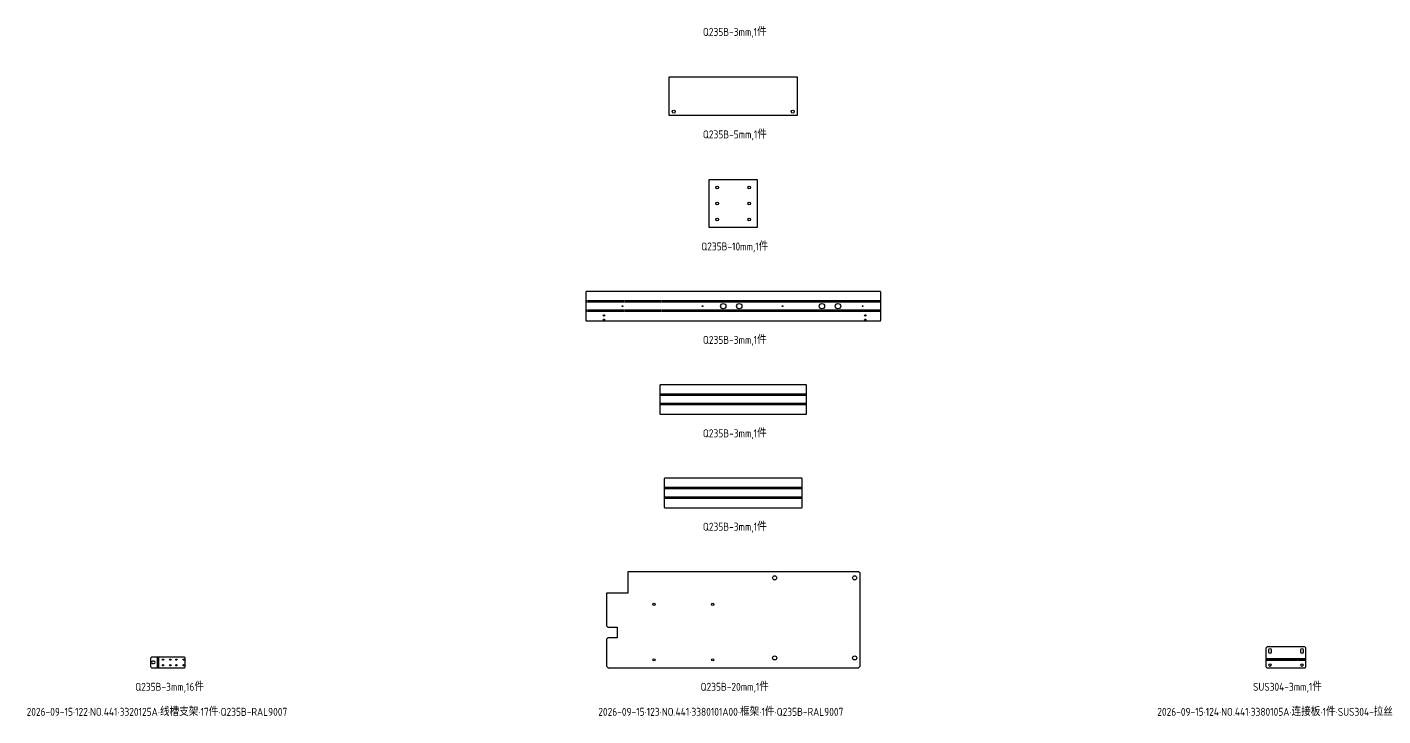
# Model space of a CAD drawing. Header units: inches. Extents: x -1146 to 175717, y 26430 to 31570.
# Drawn here: x 33008 to 38090, y 26431 to 29011 of the extents above; entities that cross this region are included whole.
import ezdxf

# ---------------------------------------------------------------- set-up
doc = ezdxf.new("R2010")
doc.units = ezdxf.units.IN
doc.header["$LTSCALE"] = 0.194989
doc.linetypes.add('CENTER', pattern=[50.8, 31.75, -6.35, 6.35, -6.35])
doc.layers.add('可见 (ISO)', color=7, linetype='Continuous', lineweight=25)
doc.layers.add('折弯线', color=1, linetype='CENTER')
doc.styles.add('BJ', font='gbenor.shx', dxfattribs={"height": 10, "bigfont": 'hztxt.shx'})
doc.styles.add('Z-English', font='gbenor.shx', dxfattribs={"height": 10, "bigfont": 'hztxt.shx'})

msp = doc.modelspace()

# ---------------------------------------------------------------- linework, layer by layer
at = {"color": 7, "linetype": 'Continuous', "lineweight": 25}
msp.add_lwpolyline([(36123.8, 26970.7), (35259.8, 26970.7), (35259.8, 26890.7), (35179.8, 26890.7), (35179.8, 26768.2), (35184.8, 26763.2), (35219.8, 26763.2), (35219.8, 26723.2), (35184.8, 26723.2), (35179.8, 26718.2), (35179.8, 26616.7), (35185.8, 26610.7), (36123.8, 26610.7), (36129.8, 26616.7), (36129.8, 26964.7)], close=True, dxfattribs=at)
for centre, radius in [((35809.8, 26947.7), 7.65), ((36109.8, 26947.7), 7.65), ((35357.8, 26848.7), 4.19), ((35577.8, 26848.7), 4.19), ((35357.8, 26640.7), 4.19), ((35577.8, 26640.7), 4.19), ((35809.8, 26647.7), 7.65), ((36109.8, 26647.7), 7.65)]:
    msp.add_circle(centre, radius, dxfattribs=at)
at = {"layer": '可见 (ISO)'}
for points in [[(35414.8, 28680.7), (35414.8, 28824.7), (35894.8, 28824.7), (35894.8, 28680.7)], [(35564.8, 28440.7), (35744.8, 28440.7), (35744.8, 28260.7), (35564.8, 28260.7)]]:
    msp.add_lwpolyline(points, close=True, dxfattribs=at)
for points in [[(35104.3, 28020.7, 0.414214), (35102.3, 28018.7), (35102.3, 27912.7, 0.414214), (35104.3, 27910.7), (36205.3, 27910.7, 0.414214), (36207.3, 27912.7), (36207.3, 28018.7, 0.414214), (36205.3, 28020.7)], [(35381.8, 27670.7, 0.414214), (35379.8, 27668.7), (35379.8, 27562.7, 0.414214), (35381.8, 27560.7), (35927.8, 27560.7, 0.414214), (35929.8, 27562.7), (35929.8, 27668.7, 0.414214), (35927.8, 27670.7)], [(35398.1, 27320.7, 0.414214), (35396.1, 27318.7), (35396.1, 27212.7, 0.414214), (35398.1, 27210.7), (35911.6, 27210.7, 0.414214), (35913.6, 27212.7), (35913.6, 27318.7, 0.414214), (35911.6, 27320.7)], [(37651.3, 26683.7), (37651.3, 26615.7, 0.414214), (37656.3, 26610.7), (37796.3, 26610.7, 0.414214), (37801.3, 26615.7), (37801.3, 26683.7, 0.414214), (37796.3, 26688.7), (37656.3, 26688.7, 0.414214)], [(37670.8, 26678.7), (37670.8, 26668.7, -1), (37661.8, 26668.7), (37661.8, 26678.7, -1)], [(37790.8, 26678.7), (37790.8, 26668.7, -1), (37781.8, 26668.7), (37781.8, 26678.7, -1)], [(33601, 26645.7, 0.414214), (33596, 26650.7), (33476, 26650.7, 0.414214), (33471, 26645.7), (33471, 26615.7, 0.414214), (33476, 26610.7), (33596, 26610.7, 0.414214), (33601, 26615.7)], [(33483.5, 26626.2, 1), (33483.5, 26635.2), (33478.5, 26635.2, 1), (33478.5, 26626.2)]]:
    msp.add_lwpolyline(points, format="xyb", close=True, dxfattribs=at)
at = {"layer": '可见 (ISO)', "color": 5, "linetype": 'CENTER'}
for points in [[(36207.3, 27985.7), (35102.3, 27985.7)], [(36207.3, 27980.7), (35102.3, 27980.7)], [(36207.3, 27950.7), (35102.3, 27950.7)], [(36207.3, 27945.7), (35102.3, 27945.7)], [(35929.8, 27635.7), (35379.8, 27635.7)], [(35929.8, 27630.7), (35379.8, 27630.7)], [(35929.8, 27600.7), (35379.8, 27600.7)], [(35929.8, 27595.7), (35379.8, 27595.7)], [(35913.6, 27285.7), (35396.1, 27285.7)], [(35913.6, 27280.7), (35396.1, 27280.7)], [(35913.6, 27250.7), (35396.1, 27250.7)], [(35913.6, 27245.7), (35396.1, 27245.7)], [(33496, 26650.7), (33496, 26610.7)], [(33501, 26650.7), (33501, 26610.7)]]:
    msp.add_lwpolyline(points, dxfattribs=at)
at = {"layer": '可见 (ISO)'}
for centre, radius in [((35431.8, 28694.7), 5.5), ((35877.8, 28694.7), 5.5), ((35594.8, 28410.7), 5.05), ((35714.8, 28410.7), 5.05), ((35594.8, 28350.7), 5.05), ((35714.8, 28350.7), 5.05), ((35594.8, 28290.7), 5.05), ((35714.8, 28290.7), 5.05), ((35239.8, 27965.7), 1.62), ((35539.8, 27965.7), 1.62), ((35617.3, 27965.7), 10), ((35677.3, 27965.7), 10), ((35839.8, 27965.7), 1.62), ((35987.3, 27965.7), 10), ((36047.3, 27965.7), 10), ((36139.8, 27965.7), 1.62), ((35169.8, 27931.2), 2.46), ((35169.8, 27915.2), 2.46), ((36149.3, 27931.2), 2.46), ((36149.3, 27915.2), 2.46), ((33517.5, 26641.2), 2.46), ((33544.5, 26641.2), 2.46), ((33567.5, 26641.2), 2.46), ((33594.5, 26641.2), 2.46), ((33517.5, 26620.2), 2.46), ((33544.5, 26620.2), 2.46), ((33567.5, 26620.2), 2.46), ((33594.5, 26620.2), 2.46), ((37666.3, 26620.7), 4.5), ((37786.3, 26620.7), 4.5)]:
    msp.add_circle(centre, radius, dxfattribs=at)
at = {"layer": '折弯线', "color": 1, "linetype": 'CENTER'}
for points in [[(36207.3, 27983.2), (35102.3, 27983.2)], [(36207.3, 27948.2), (35102.3, 27948.2)], [(35929.8, 27633.2), (35379.8, 27633.2)], [(35929.8, 27598.2), (35379.8, 27598.2)], [(35913.6, 27283.2), (35396.1, 27283.2)], [(35913.6, 27248.2), (35396.1, 27248.2)], [(33498.5, 26650.7), (33498.5, 26610.7)]]:
    msp.add_lwpolyline(points, dxfattribs=at)
at = {"layer": '折弯线', "color": 5, "linetype": 'CENTER'}
for points in [[(37801.3, 26643.7), (37651.3, 26643.7)], [(37651.3, 26638.7), (37801.3, 26638.7)]]:
    msp.add_lwpolyline(points, dxfattribs=at)
at = {"layer": '折弯线', "color": 1, "linetype": 'CENTER', "ltscale": 0.5}
msp.add_lwpolyline([(37651.3, 26641.2), (37801.3, 26641.2)], dxfattribs=at)

# ---------------------------------------------------------------- texts
at = {"color": 3, "ltscale": 0.5, "style": 'Z-English'}
for s, p in [('Q235B-3mm,1件', (35540.9, 28978.4)), ('Q235B-5mm,1件', (35540.9, 28594.4)), ('Q235B-10mm,1件', (35534.7, 28174.4)), ('Q235B-3mm,1件', (35540.9, 27824.4)), ('Q235B-3mm,1件', (35540.9, 27474.4)), ('Q235B-3mm,1件', (35540.9, 27124.4)), ('Q235B-3mm,16件', (33413.3, 26524.4)), ('Q235B-20mm,1件', (35532.2, 26524.4))]:
    msp.add_text(s, height=30, dxfattribs=at).set_placement(p)
at = {"color": 3, "style": 'BJ'}
msp.add_text('SUS304-3mm,1件', height=30, dxfattribs=at).set_placement((37602.9, 26524.4))
at = {"color": 2, "style": 'BJ'}
for s, p in [('2026-09-15·122·NO.441·3320125A·线槽支架·17件·Q235B-RAL9007', (33006.2, 26430.7)), ('2026-09-15·123·NO.441·3380101A00·框架·1件·Q235B-RAL9007', (35148.8, 26430.7)), ('2026-09-15·124·NO.441·3380105A·连接板·1件·SUS304-拉丝', (37244, 26430.7))]:
    msp.add_text(s, height=30, dxfattribs=at).set_placement(p)

doc.saveas('drawing.dxf')
